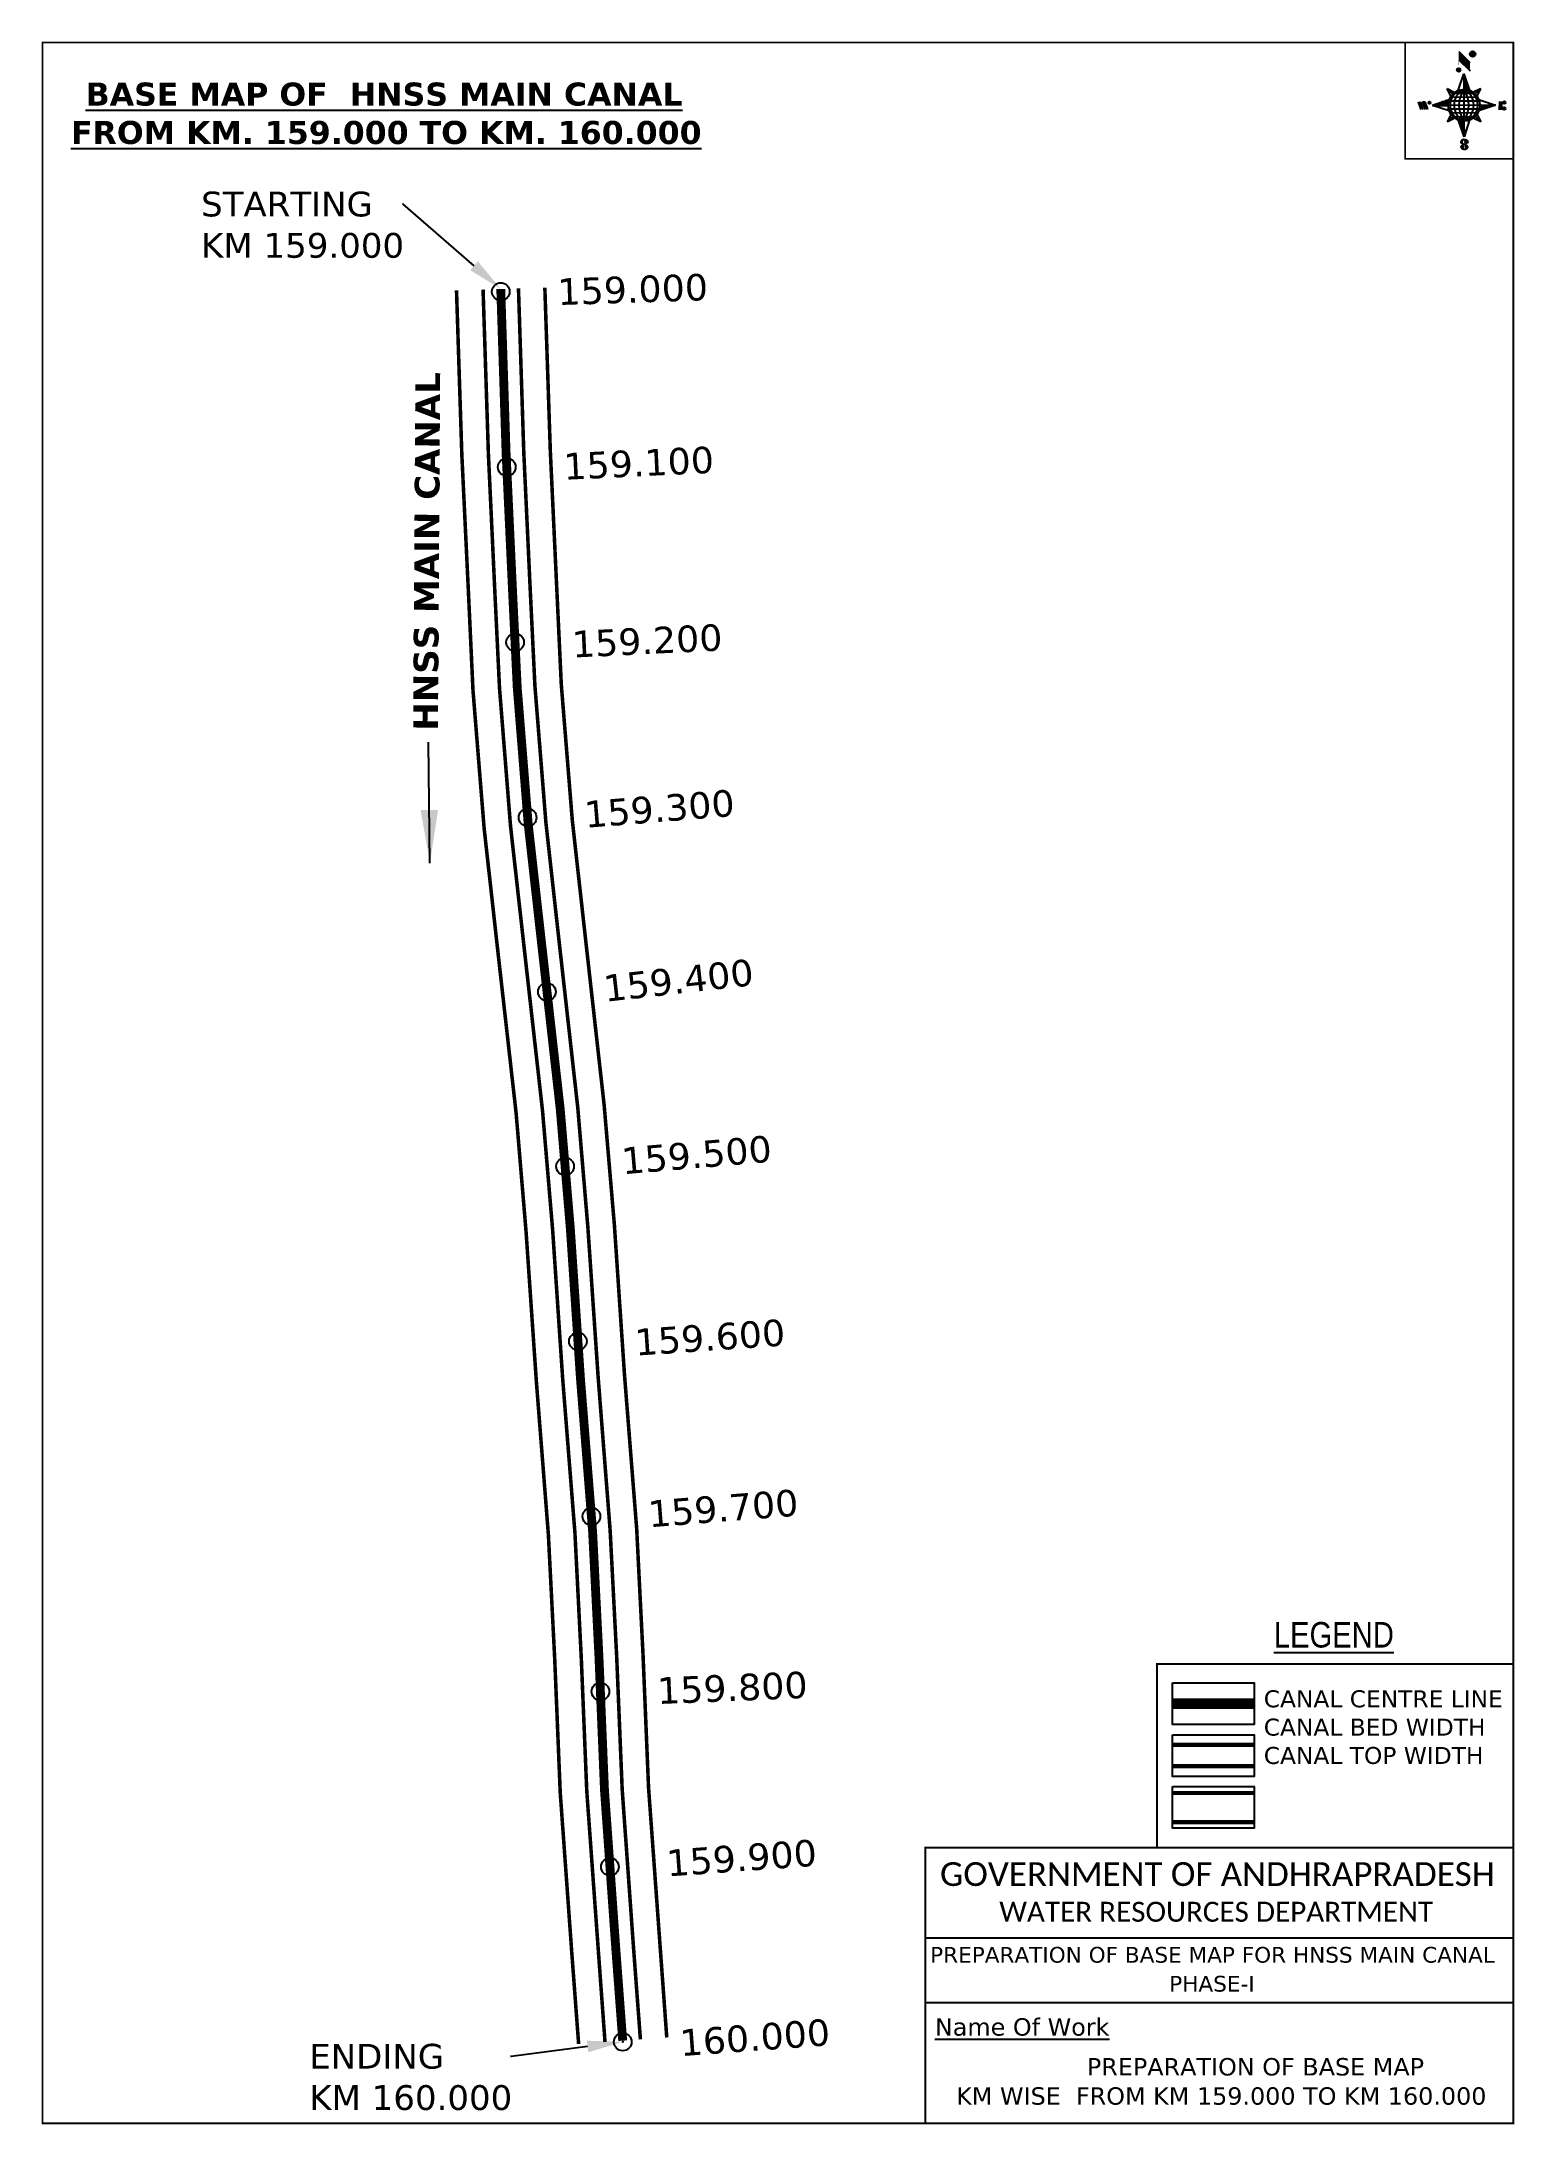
# Model space of a CAD drawing. Header units: inches. Extents: x 750863 to 751695, y 1673227 to 1674404.
import ezdxf
from ezdxf import colors
from ezdxf.entities.mleader import LeaderData, LeaderLine
from ezdxf.enums import TextEntityAlignment as Align
from ezdxf.math import Vec2, Vec3

# ---------------------------------------------------------------- set-up
doc = ezdxf.new("R2010")
doc.units = ezdxf.units.IN
doc.header["$MEASUREMENT"] = 0
doc.header["$PDMODE"] = 32
doc.header["$PDSIZE"] = 10
doc.linetypes.add('HIDDEN2', pattern=[0.1875, 0.125, -0.0625])
for name, color, linetype in [('AQUADUCT', 1, 'Continuous'), ('bord', 1, 'Continuous'), ('CANAL1', 1, 'Continuous'), ('CSMark', 72, 'Continuous'), ('DCBMS', 232, 'Continuous'), ('PAGE', 7, 'Continuous'), ('TEXT', 7, 'Continuous')]:
    doc.layers.add(name, color=color, linetype=linetype)
doc.styles.add('ARIALN', font='ARIALN_1.TTF')
doc.styles.get("Standard").update_dxf_attribs({"font": 'verdana_0.ttf'})
doc.dimstyles.get("Standard").update_dxf_attribs({"dimtxt": 0.18, "dimasz": 0.18, "dimexe": 0.18, "dimexo": 0.0625, "dimgap": 0.09, "dimtad": 0, "dimtih": 1, "dimtoh": 1, "dimdec": 4, "dimzin": 0, "dimdsep": 46, "dimtxsty": 'Standard', "dimcen": 0.09, "dimadec": 0, "dimazin": 0, "dimtfac": 1, "dimtdec": 4, "dimtofl": 0, "dimtmove": 0, "dimatfit": 3, "dimfxl": 0, "dimtolj": 1, "dimtzin": 0, "dimarcsym": 0})
pattern_1 = [(267.297113149, (-8720374.938, 50637915.138), (10.5367255337, -0.497431438), [])]
pattern_2 = [(357.297113149, (-8720374.938, 50637915.138), (0.497431438, 10.5367255337), [])]

# ---------------------------------------------------------------- blocks, each defined once
blk = doc.blocks.new('*X16')
at = {"color": 0, "linetype": 'Continuous'}
for p, q in [((6321.6, 240.5), (6322.3, 241.2)), ((6321.6, 240.3), (6322.3, 241)), ((6321.6, 240.1), (6322.3, 240.8)), ((6321.6, 239.9), (6322.4, 240.7)), ((6321.6, 239.8), (6322.4, 240.6)), ((6321.6, 239.6), (6322.5, 240.5)), ((6321.6, 239.4), (6322.5, 240.3)), ((6321.6, 239.2), (6322.6, 240.2)), ((6321.7, 239.1), (6322.6, 240.1)), ((6321.8, 240.8), (6322.4, 241.4)), ((6321.8, 239), (6322.7, 240)), ((6321.8, 239), (6322.8, 239.9)), ((6321.9, 238.9), (6322.9, 239.8)), ((6322, 238.8), (6323, 239.7)), ((6322.1, 241.3), (6322.4, 241.6)), ((6322.1, 238.7), (6323.1, 239.6)), ((6322.2, 238.6), (6323.1, 239.6)), ((6322.3, 238.5), (6323.2, 239.5)), ((6322.4, 238.5), (6323.3, 239.4)), ((6322.5, 238.4), (6323.4, 239.3)), ((6322.7, 238.4), (6323.6, 239.3)), ((6322.8, 238.3), (6323.7, 239.2)), ((6322.9, 238.3), (6323.8, 239.1)), ((6323.1, 238.2), (6323.9, 239.1)), ((6323.2, 238.2), (6324, 239)), ((6323.3, 238.2), (6324.2, 239)), ((6323.5, 238.1), (6324.3, 238.9)), ((6323.7, 238.1), (6324.4, 238.9)), ((6323.8, 238.1), (6324.6, 238.8)), ((6324.1, 238.2), (6324.7, 238.8)), ((6324.3, 238.3), (6324.9, 238.8)), ((6324.6, 238.3), (6325.1, 238.8)), ((6324.8, 238.4), (6325.2, 238.8)), ((6325.1, 238.5), (6325.4, 238.8)), ((6325.4, 238.6), (6325.6, 238.8))]:
    blk.add_line(p, q, dxfattribs=at)
blk = doc.blocks.new('*X15')
at = {"color": 0, "linetype": 'Continuous'}
for p, q in [((6324.4, 240.3), (6324.5, 240.4)), ((6324.6, 240.3), (6324.8, 240.5)), ((6324.7, 240.2), (6325, 240.5)), ((6324.8, 240.2), (6325.2, 240.6)), ((6325, 240.1), (6325.5, 240.6)), ((6325.1, 240.1), (6325.6, 240.6)), ((6325.2, 240), (6325.8, 240.6)), ((6325.3, 240), (6326, 240.6)), ((6325.4, 239.9), (6326.1, 240.6)), ((6325.5, 239.8), (6326.2, 240.5)), ((6325.6, 239.8), (6326.3, 240.5)), ((6325.7, 239.7), (6326.5, 240.4)), ((6325.9, 239.6), (6326.6, 240.3)), ((6326, 239.5), (6326.7, 240.3)), ((6326, 239.4), (6326.8, 240.2)), ((6326.1, 239.3), (6327, 240.2)), ((6326.2, 239.3), (6327.1, 240.1)), ((6326.3, 239.2), (6327.1, 240)), ((6326.4, 239.1), (6327.2, 239.9)), ((6326.5, 239), (6327.3, 239.8)), ((6326.5, 238.9), (6327.4, 239.7)), ((6326.6, 238.8), (6327.5, 239.6)), ((6326.7, 238.7), (6327.5, 239.5)), ((6326.8, 238.6), (6327.6, 239.4)), ((6326.8, 238.5), (6327.7, 239.3)), ((6326.8, 236.5), (6327.4, 237)), ((6326.9, 238.3), (6327.8, 239.2)), ((6326.9, 238.2), (6327.9, 239.1)), ((6326.9, 236.8), (6327.6, 237.4)), ((6327, 238.1), (6327.8, 239)), ((6327, 237.9), (6327.8, 238.8)), ((6327, 237.8), (6327.8, 238.6)), ((6327, 237.6), (6327.8, 238.4)), ((6327, 237.4), (6327.8, 238.2)), ((6327, 237.3), (6327.8, 238)), ((6327, 237.1), (6327.8, 237.9))]:
    blk.add_line(p, q, dxfattribs=at)
blk = doc.blocks.new('H')
at = {"layer": 'bord', "extrusion": (0.000427885, 0.004792, 0.999988)}
h = blk.add_hatch(dxfattribs=at)
h.set_pattern_fill('LINE', color=8, scale=84.387686, angle=-2.7029, style=0)
h.set_pattern_definition(pattern_2)
h.paths.add_polyline_path([(-492, 786, -0.090992), (-448, 775), (-486, 912)])
h = blk.add_hatch(dxfattribs=at)
h.set_pattern_fill('LINE', color=8, scale=84.387686, angle=-92.7029, style=0)
h.set_pattern_definition(pattern_1)
h.paths.add_polyline_path([(-625, 665, -0.090992), (-615, 710), (-751, 671)])
h = blk.add_hatch(dxfattribs=at)
h.set_pattern_fill('LINE', color=8, scale=84.387686, angle=-2.7029, style=0)
h.set_pattern_definition(pattern_2)
h.paths.add_polyline_path([(-504, 533, -0.090992), (-549, 543), (-510, 406)])
h = blk.add_hatch(dxfattribs=at)
h.set_pattern_fill('LINE', color=8, scale=84.387686, angle=-92.7029, style=0)
h.set_pattern_definition(pattern_1)
h.paths.add_polyline_path([(-246, 647), (-372, 653, -0.090992), (-382, 609)])
for p, q in [((-519, 1020, -1217), (-435, 927, -1216)), ((-516, 1087, -1217), (-432, 994, -1217)), ((-538, 774, -1216), (-487, 906, -1216)), ((-487, 906, -1216), (-493, 780, -1216)), ((-487, 906, -1216), (-448, 769, -1216)), ((-865, 701, -1215), (-847, 638, -1215)), ((-847, 700, -1215), (-829, 637, -1215)), ((-829, 699, -1215), (-811, 636, -1215)), ((-829, 699, -1215), (-811, 698, -1215)), ((-811, 698, -1215), (-794, 635, -1215)), ((-752, 665, -1215), (-615, 704, -1215)), ((-627, 794, -1216), (-567, 760, -1216)), ((-627, 794, -1216), (-584, 747, -1215)), ((-599, 731, -1215), (-627, 794, -1216)), ((-421, 753, -1216), (-359, 781, -1216)), ((-359, 781, -1216), (-405, 739, -1216)), ((-359, 781, -1216), (-392, 721, -1215)), ((-379, 693, -1215), (-246, 641, -1215)), ((-213, 669, -1215), (-217, 601, -1215)), ((-752, 665, -1215), (-625, 659, -1215)), ((-619, 614, -1215), (-752, 665, -1215)), ((-639, 526, -1214), (-606, 585, -1215)), ((-639, 526, -1214), (-593, 568, -1215)), ((-577, 553, -1215), (-639, 526, -1214)), ((-511, 400, -1214), (-549, 537, -1214)), ((-460, 533, -1215), (-511, 400, -1214)), ((-505, 527, -1214), (-511, 400, -1214)), ((-371, 513, -1214), (-431, 546, -1215)), ((-371, 513, -1214), (-414, 560, -1215)), ((-399, 576, -1215), (-371, 513, -1214)), ((-246, 641, -1215), (-383, 603, -1215)), ((-373, 647, -1215), (-246, 641, -1215)), ((-197, 600, -1215), (-194, 668, -1215))]:
    blk.add_line(p, q, dxfattribs=at)
at = {"layer": 'bord', "color": 8, "linetype": 'ByBlock', "extrusion": (0.000427885, 0.004792, 0.999988)}
for p, q in [((-375, 679, -1215), (-620, 691, -1215)), ((-386, 711, -1215), (-605, 722, -1215)), ((-411, 744, -1216), (-578, 752, -1216)), ((-493, 780, -1216), (-505, 527, -1214)), ((-373, 647, -1215), (-625, 659, -1215)), ((-378, 616, -1215), (-623, 628, -1215)), ((-392, 585, -1215), (-611, 595, -1215)), ((-420, 555, -1215), (-587, 562, -1215))]:
    blk.add_line(p, q, dxfattribs=at)
at = {"layer": 'bord', "extrusion": (0.000427885, 0.004792, 0.999988), "elevation": -1212}
for points, const_width in [([(-522, 960), (-516, 1093)], 1.61), ([(-434, 933), (-428, 1066)], 1.61), ([(-870, 707), (-846, 706)], 0.642), ([(-829, 643), (-821, 678)], 0.642), ([(-793, 641), (-782, 694)], 0.642), ([(-223, 676), (-174, 673)], 0.706), ([(-829, 643), (-855, 644)], 0.642), ([(-811, 642), (-784, 641)], 0.642), ([(-177, 605), (-226, 607)], 0.706), ([(-195, 645), (-185, 644)], 0.706)]:
    blk.add_lwpolyline(points, dxfattribs=dict(at, const_width=const_width))
for points, const_width in [([(-414, 1073, 1), (-398, 1058, 1)], 22.3), ([(-530, 950, 1), (-520, 939, 1)], 14.8), ([(-776, 697, 1), (-769, 690, 1)], 8.9), ([(-180, 618, 1), (-173, 611, 1)], 9.79), ([(-178, 667, 1), (-171, 660, 1)], 9.79), ([(-490, 362, 1), (-498, 369, 1)], 11.1), ([(-525, 322, 1), (-533, 329, 1)], 11.1)]:
    blk.add_lwpolyline(points, format="xyb", close=True, dxfattribs=dict(at, const_width=const_width))
for points in [[(-537, 317), (-531, 310), (-520, 307), (-505, 307), (-494, 310), (-486, 318), (-487, 326), (-491, 333), (-494, 336), (-503, 341), (-522, 347), (-530, 352), (-534, 355), (-537, 363), (-537, 373), (-530, 381), (-520, 384), (-504, 384), (-493, 380), (-487, 373)], [(-522, 348), (-526, 354), (-528, 361), (-528, 371), (-526, 375), (-521, 381), (-515, 384)], [(-505, 307), (-499, 312), (-497, 319), (-497, 327), (-501, 335), (-509, 343)]]:
    blk.add_lwpolyline(points, dxfattribs=at)
at = {"layer": 'bord', "extrusion": (0.000427885, 0.004792, 0.999988)}
for centre, radius in [((-406, 1065, -1212), 22.3), ((-525, 944, -1212), 14.8), ((-773, 694, -1212), 8.9), ((-498, 659, -1212), 127), ((-177, 615, -1212), 9.79), ((-174, 663, -1212), 9.79), ((-494, 365, -1212), 11.1), ((-529, 325, -1212), 11.1)]:
    blk.add_circle(centre, radius, dxfattribs=at)
at = {"layer": 'bord', "color": 8, "linetype": 'ByBlock', "extrusion": (0.000427885, 0.004792, 0.999988)}
for centre, radius, start, end in [((-482, 658, -1212), 128, 94.9254, 259.6691), ((-437, 656, -1212), 141, 113.2864, 241.308), ((-316, 651, -1212), 222, 142.5892, 212.0053), ((-560, 662, -1212), 141, 293.2864, 61.308), ((-681, 668, -1212), 222, 322.5892, 32.0053), ((-515, 660, -1212), 128, 274.9254, 79.6691)]:
    blk.add_arc(centre, radius, start, end, dxfattribs=at)
at = {"layer": 'bord', "extrusion": (0.000427885, 0.004792, 0.999988)}
for points in [[(-516, 1093, -1212), (-431, 1000, -1212), (-519, 1026, -1212), (-434, 933, -1212)], [(-864, 707, -1212), (-846, 706, -1212), (-846, 644, -1212), (-829, 643, -1212)], [(-829, 705, -1212), (-811, 704, -1212), (-811, 642, -1212), (-793, 641, -1212)], [(-193, 674, -1212), (-197, 606, -1212), (-213, 675, -1212), (-216, 607, -1212)]]:
    blk.add_solid(points, dxfattribs=at)
at = {"layer": 'bord', "extrusion": (0.000427885, 0.004792, 0.999988), "xscale": 7.977342409717546, "yscale": 7.977342408231451, "zscale": 7.977342408476333, "rotation": 138.0840426661453}
for name, p in [('*X15', (38301, -31929, -1212)), ('*X16', (38314, -31951, -1212))]:
    blk.add_blockref(name, p, dxfattribs=at)

msp = doc.modelspace()

# ---------------------------------------------------------------- linework, layer by layer
at = {"color": 3}
for p in [(751122.2, 1674262.5), (751125.6, 1674163.4), (751130.3, 1674064.4), (751137.4, 1673965.5), (751148.3, 1673867), (751158.5, 1673768.4), (751165.8, 1673669.6), (751173.4, 1673570.7), (751178.5, 1673471.8), (751183.9, 1673372.8), (751191.1, 1673273.9)]:
    msp.add_point(p, dxfattribs=at)
at = {"layer": 'CANAL1', "color": 200, "const_width": 2}
for points in [[(751097.2, 1674263.2), (751100.2, 1674170.5), (751103.9, 1674093.5), (751106.5, 1674037.4), (751112.8, 1673959.4), (751120.8, 1673887.7), (751130.9, 1673798.3), (751136.5, 1673731.5), (751142.3, 1673647.1), (751149.1, 1673560.5), (751152.7, 1673489.9), (751155.8, 1673414.7), (751162.4, 1673323.3), (751166.2, 1673272.7)], [(751147.1, 1674264.8), (751150.2, 1674172.5), (751153.8, 1674095.8), (751156.4, 1674040.6), (751162.6, 1673964.1), (751170.5, 1673893.3), (751180.6, 1673803.2), (751186.4, 1673735.3), (751192.1, 1673650.8), (751199, 1673563.7), (751202.6, 1673492.2), (751205.7, 1673417.5), (751212.3, 1673327), (751216, 1673276.4)]]:
    msp.add_lwpolyline(points, dxfattribs=at)
at = {"layer": 'CANAL1', "color": 5, "const_width": 2}
for points in [[(751112.2, 1674263.7), (751115.2, 1674171.1), (751118.8, 1674094.2), (751121.5, 1674038.4), (751127.7, 1673960.8), (751135.7, 1673889.4), (751145.8, 1673799.8), (751151.5, 1673732.7), (751157.2, 1673648.2), (751164.1, 1673561.5), (751167.7, 1673490.6), (751170.8, 1673415.5), (751177.4, 1673324.4), (751181.1, 1673273.8)], [(751201.1, 1673275.3), (751197.3, 1673325.9), (751190.8, 1673416.6), (751187.7, 1673491.5), (751184, 1673562.8), (751177.2, 1673649.7), (751171.4, 1673734.2), (751165.7, 1673801.7), (751155.6, 1673891.6), (751147.7, 1673962.7), (751141.5, 1674039.7), (751138.8, 1674095.1), (751135.2, 1674171.9), (751132.2, 1674264.4)]]:
    msp.add_lwpolyline(points, dxfattribs=at)
at = {"layer": 'CANAL1', "color": 1, "linetype": 'HIDDEN2', "ltscale": 100, "const_width": 5}
msp.add_lwpolyline([(751122.2, 1674264), (751125.2, 1674171.5), (751128.8, 1674094.6), (751131.5, 1674039), (751137.7, 1673961.8), (751145.7, 1673890.5), (751155.8, 1673800.8), (751161.5, 1673733.4), (751167.2, 1673649), (751174.1, 1673562.1), (751177.7, 1673491), (751180.8, 1673416.1), (751187.3, 1673325.1), (751191.1, 1673274.6)], dxfattribs=at)
at = {"layer": 'CANAL1', "color": 1, "linetype": 'HIDDEN2', "ltscale": 100, "const_width": 6, "elevation": -0.4}
msp.add_lwpolyline([(751547.8, 1673464.9), (751501.8, 1673464.9)], dxfattribs=at)
at = {"layer": 'CANAL1', "color": 5, "const_width": 2.4, "elevation": -0.4}
for points in [[(751547.8, 1673441.7), (751501.8, 1673441.7)], [(751547.8, 1673429.7), (751501.8, 1673429.7)]]:
    msp.add_lwpolyline(points, dxfattribs=at)
at = {"layer": 'CANAL1', "color": 200, "const_width": 2.4, "elevation": -0.4}
for points in [[(751547.8, 1673414.5), (751501.8, 1673414.5)], [(751547.8, 1673398), (751501.8, 1673398)]]:
    msp.add_lwpolyline(points, dxfattribs=at)
at = {"layer": 'PAGE', "const_width": 1}
msp.add_lwpolyline([(750863.3, 1674403.2), (750863.3, 1673227.9), (751694.3, 1673227.9), (751694.3, 1674403.2), (750863.3, 1674403.2)], dxfattribs=at)
at = {"layer": 'PAGE'}
for points, const_width in [([(751694.3, 1674403.2), (751633.2, 1674403.2), (751633.2, 1674337.5), (751694.3, 1674337.5)], 1), ([(751694.3, 1673383.6), (751493, 1673383.6), (751493, 1673487.4), (751694.3, 1673487.4)], 1.2), ([(751362.1, 1673383.6), (751694.3, 1673383.6), (751694.3, 1673227.9), (751362.1, 1673227.9)], 1.2)]:
    msp.add_lwpolyline(points, close=True, dxfattribs=dict(at, const_width=const_width))
at = {"layer": 'PAGE', "elevation": -0.4}
for points in [[(751501.8, 1673476.7), (751547.8, 1673476.7), (751547.8, 1673453.2), (751501.8, 1673453.2)], [(751501.8, 1673447.4), (751547.8, 1673447.4), (751547.8, 1673423.9), (751501.8, 1673423.9)], [(751501.8, 1673418.2), (751547.8, 1673418.2), (751547.8, 1673394.7), (751501.8, 1673394.7)]]:
    msp.add_lwpolyline(points, close=True, dxfattribs=at)
at = {"layer": 'PAGE'}
for points in [[(751362.1, 1673332.6), (751694.3, 1673332.6)], [(751362.1, 1673296.2), (751694.3, 1673296.2)]]:
    msp.add_lwpolyline(points, dxfattribs=at)

# ---------------------------------------------------------------- block references
at = {"layer": 'AQUADUCT', "color": 1, "xscale": 0.0703495379661093, "yscale": 0.07034953800030053, "zscale": 0.07034953795990817, "rotation": 3.078330607406165}
msp.add_blockref('H', (751703.9, 1674323.8, 85.4), dxfattribs=at)

# ---------------------------------------------------------------- texts
at = {"layer": 'CANAL1', "insert": (751072.7, 1674013.6), "char_height": 14, "width": 205.129, "attachment_point": 1, "rotation": 89.6415}
msp.add_mtext('\\pi0.96322;{\\fVerdana|b1|i0|c0|p34;HNSS MAIN CANAL}', dxfattribs=at)
at = {"layer": 'CSMark', "color": 1}
for s, rotation, p in [('159.000', 1.8879, (751154.2, 1674262.4)), ('159.100', 2.6899, (751157.6, 1674163.7)), ('159.200', 2.7372, (751162.4, 1674063.3)), ('159.300', 4.5989, (751169.4, 1673967.1)), ('159.400', 6.4143, (751180.3, 1673868.8)), ('159.500', 4.848, (751190.4, 1673771.4)), ('159.600', 3.8865, (751197.9, 1673669)), ('159.700', 4.5136, (751205.4, 1673572)), ('159.800', 2.3769, (751210.5, 1673472.2)), ('159.900', 4.1321, (751215.8, 1673374.8)), ('160.000', 4.2242, (751223.3, 1673273.3))]:
    msp.add_text(s, height=15, rotation=rotation, dxfattribs=at).set_placement(p, align=Align.MIDDLE_LEFT)
at = {"layer": 'PAGE', "extrusion": (0.000201441, 0.004807, 0.999988), "style": 'ARIALN'}
msp.add_text('%%ULEGEND', height=14.4, rotation=359.9999, dxfattribs=at).set_placement((751592.9, 1673483.8, 8195.6), align=Align.MIDDLE)
at = {"layer": 'PAGE', "extrusion": (0.000201441, 0.004807, 0.999988)}
for s, height, p in [('PREPARATION OF BASE MAP FOR HNSS MAIN CANAL', 8.878, (751364.8, 1673298.6, 8194.7)), ('%%UName Of Work', 9.822, (751367.5, 1673257.4, 8193.4))]:
    msp.add_text(s, height=height, rotation=359.9999, dxfattribs=at).set_placement(p)
for s, height, p in [('PHASE-I', 8.88, (751524, 1673286.7, 8194.7)), ('PREPARATION OF BASE MAP', 9.822, (751548.6, 1673239.8, 8193.4)), ('KM WISE  FROM KM 159.000 TO KM 160.000', 9.822, (751529.3, 1673223.3, 8193.4))]:
    msp.add_text(s, height=height, rotation=359.9999, dxfattribs=at).set_placement(p, align=Align.MIDDLE_CENTER)
at = {"layer": 'PAGE', "extrusion": (0.000201441, 0.004807, 0.999988), "attachment_point": 1, "text_direction": (1, -1e-06, -0.000201)}
for s, insert, char_height, width in [('CANAL CENTRE LINE CANAL BED WIDTH {\\H2.3741x; }CANAL TOP WIDTH{\\H1.9188x; }', (751553.3, 1673472.5, -0.4), 9.6, 168.926), ('\\pi3.5885;{\\fCalibri|b0|i0|c0|p34;\\H1.3333x;GOVERNMENT OF ANDHRAPRADESH\\P\\pi37.073;\\H0.83998x;WATER RESOURCES DEPARTMENT}', (751366.8, 1673375.4, -1.3), 10.059, 321.276)]:
    msp.add_mtext(s, dxfattribs=dict(at, insert=insert, char_height=char_height, width=width))
at = {"layer": 'TEXT', "color": 1, "insert": (750865.9, 1674380.6), "char_height": 13, "width": 379.826, "attachment_point": 1}
msp.add_mtext('\\pi21.755;{\\fVerdana|b1|i0|c0|p34;\\LBASE MAP OF  HNSS MAIN CANAL \\P\\pi13.452;FROM KM. 159.000 TO KM. 160.000}', dxfattribs=at)

# ---------------------------------------------------------------- leaders
at = {"layer": 'CANAL1'}
msp.add_leader([(751082.2, 1673939.7), (751081.4, 1674008)], dimstyle='Standard', override={"dimasz": 30, "dimgap": 0.09, "dimtad": 0}, dxfattribs=at)
at = {"layer": 'DCBMS', "color": 5}
ml = msp.add_multileader_mtext('Standard', dxfattribs=at)
ml.set_content('STARTING\\PKM 159.000', color=5)
ml.set_leader_properties()
ml.build(insert=Vec2(0, 0))
ml.multileader.update_dxf_attribs({"dogleg_length": 0.36, "arrow_head_size": 20})
ctx = ml.context
ctx.base_point, ctx.char_height, ctx.arrow_head_size, ctx.landing_gap_size, ctx.plane_origin = Vec3(750952.9, 1674311.9), 14, 20, 0.09, Vec3(751556, 1674389.4)
notes = []
notes.append((ctx, [(0, (1, 1, 0), (751067, 1674311.9), (-1, 0), 0.36, [(0, [(751122.2, 1674264)], 0, [])])]))
ctx.mtext.insert, ctx.mtext.flow_direction = Vec3(750952.9, 1674319), 5
ml = msp.add_multileader_mtext('Standard', dxfattribs=at)
ml.set_content('ENDING \\PKM 160.000', color=5)
ml.set_leader_properties()
ml.build(insert=Vec2(0, 0))
ml.multileader.update_dxf_attribs({"dogleg_length": 0.36, "arrow_head_size": 20})
ctx = ml.context
ctx.base_point, ctx.char_height, ctx.arrow_head_size, ctx.landing_gap_size, ctx.plane_origin = Vec3(751014, 1673265.7), 14, 20, 0.09, Vec3(751140.6, 1673295.5)
notes.append((ctx, [(0, (1, 1, 0), (751128.1, 1673265.7), (-1, 0), 0.36, [(0, [(751191.1, 1673273.9)], 0, [])])]))
ctx.mtext.insert, ctx.mtext.width, ctx.mtext.flow_direction = Vec3(751014, 1673272.8), 121.89, 5
for ctx, leaders in notes:
    for number, flags, end, landing, length, lines in leaders:
        leader = LeaderData()
        leader.index, (leader.has_last_leader_line, leader.has_dogleg_vector, leader.attachment_direction) = number, flags
        leader.last_leader_point, leader.dogleg_vector, leader.dogleg_length = Vec3(end), Vec3(landing), length
        for number, points, colour, breaks in lines:
            line = LeaderLine()
            line.index, line.vertices, line.color, line.breaks = number, Vec3.list(points), colors.encode_raw_color(colour), breaks
            leader.lines.append(line)
        ctx.leaders.append(leader)

doc.saveas('drawing.dxf')
